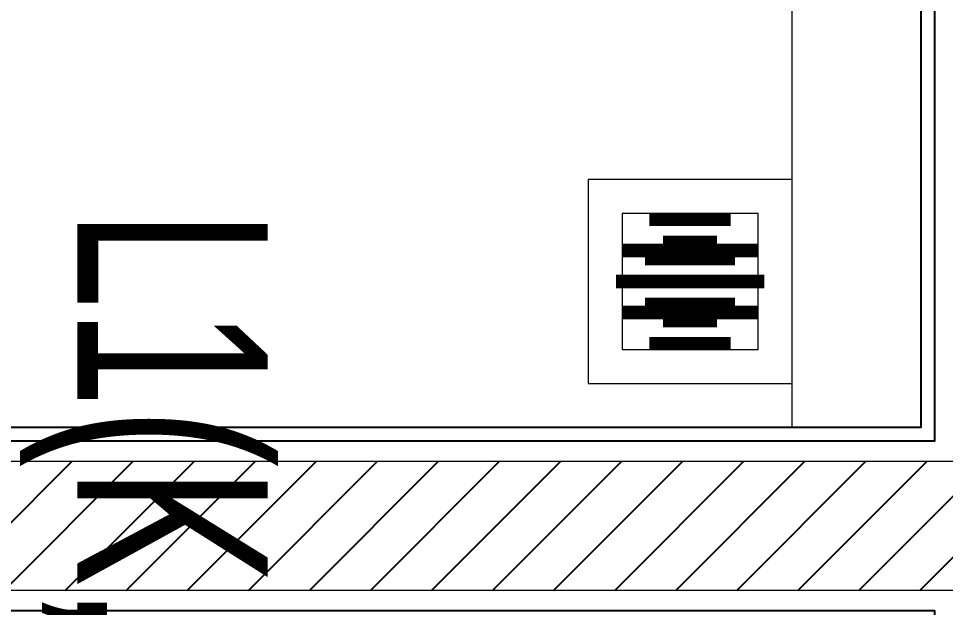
# Model space of a CAD drawing. Header units: millimetres. Extents: x -343543 to 400519, y -115663 to 104219.
# Drawn here: x -82960 to -82279, y 5473 to 5905 of the extents above; entities that cross this region are included whole.
import ezdxf

# ---------------------------------------------------------------- set-up
doc = ezdxf.new("R2010")
doc.units = ezdxf.units.MM
doc.layers.get('0').update_dxf_attribs({"color": 231, "lineweight": 0})
for name, color, linetype, lineweight in [('A-SYMBOLS', 10, 'Continuous', 13), ('SME-E-LTG-NOTE', 54, 'Continuous', 18), ('XREF MAT BANG TUONG XAY$0$01.Xref _MB T1$0$A-FURN', 8, 'Continuous', 5), ('XREF MAT BANG TUONG XAY$0$01.Xref _MB T1$0$A-FURN @ 50', 8, 'Continuous', 5), ('XREF MAT BANG TUONG XAY$0$01.Xref _MB T1$0$A-FURN @ 75', 8, 'Continuous', 5), ('XREF MAT BANG TUONG XAY$0$01.Xref _MB T1$0$A-TEXT', 8, 'Continuous', 25), ('XREF MAT BANG TUONG XAY$0$A-WALL-INT', 8, 'Continuous', 9)]:
    doc.layers.add(name, color=color, linetype=linetype, lineweight=lineweight)
for name, color, linetype in [('XREF MAT BANG TUONG XAY$0$A-FNSH', 8, 'Continuous'), ('XREF MAT BANG TUONG XAY$0$A-FURN', 8, 'Continuous'), ('XREF MAT BANG TUONG XAY$0$A-PATT', 8, 'Continuous')]:
    doc.layers.add(name, color=color, linetype=linetype)
doc.styles.add('SME-TEXT', font='sme.shx', dxfattribs={"width": 0.7})

# ---------------------------------------------------------------- blocks, each defined once
blk = doc.blocks.new('XREF MAT BANG TUONG XAY$0$01.Xref _MB T1$0$Drain')
at = {"color": 8}
blk.add_lwpolyline([(-1.2, -1.2), (1.2, -1.2), (1.2, 1.2), (-1.2, 1.2)], close=True, dxfattribs=at)
at = {"color": 8, "const_width": 0.16}
for points in [[(-0.365, 0.793), (-0.365, -0.793)], [(0, 0.873), (0, -0.873)], [(0.365, 0.793), (0.365, -0.793)], [(-0.731, 0.478), (-0.731, -0.478)], [(0.731, 0.478), (0.731, -0.478)]]:
    blk.add_lwpolyline(points, dxfattribs=at)
blk = doc.blocks.new('*U3468')
at = {"layer": 'XREF MAT BANG TUONG XAY$0$01.Xref _MB T1$0$A-FURN @ 50', "color": 8, "xscale": 41.66666666666719, "yscale": 41.66666666666719, "zscale": 41.66666666666719, "rotation": 90}
blk.add_blockref('XREF MAT BANG TUONG XAY$0$01.Xref _MB T1$0$Drain', (-405, 2712), dxfattribs=at)
at = {"layer": 'XREF MAT BANG TUONG XAY$0$01.Xref _MB T1$0$A-FURN @ 75', "color": 8, "xscale": 62.50000000000078, "yscale": 62.50000000000078, "zscale": 62.50000000000078, "rotation": 90}
blk.add_blockref('XREF MAT BANG TUONG XAY$0$01.Xref _MB T1$0$Drain', (-405, 2712), dxfattribs=at)
blk = doc.blocks.new('*U225')
at = {"layer": 'XREF MAT BANG TUONG XAY$0$A-PATT'}
h = blk.add_hatch(dxfattribs=at)
h.set_pattern_fill('ANSI31', color=8, scale=10)
h.set_pattern_definition([(45, (36641.79, -11178.564), (-22.45064, 22.45064), [])])
h.paths.add_polyline_path([(-38.7, 47.5), (1156.3, 47.5), (1156.3, -47.5), (-38.7, -47.5)])
at = {"layer": 'XREF MAT BANG TUONG XAY$0$A-WALL-INT', "color": 8}
blk.add_lwpolyline([(-38.7, 47.5), (1156.3, 47.5), (1156.3, -47.5), (-38.7, -47.5)], close=True, dxfattribs=at)
blk = doc.blocks.new('XREF MAT BANG TUONG XAY$0$01.Xref _MB T1$0$Phong tam')
at = {"layer": 'XREF MAT BANG TUONG XAY$0$01.Xref _MB T1$0$A-FURN', "color": 8, "elevation": 0}
blk.add_lwpolyline([(-330, 3585), (-235, 3585), (-235, 2605), (-330, 2605)], close=True, dxfattribs=at)
at = {"layer": 'XREF MAT BANG TUONG XAY$0$01.Xref _MB T1$0$A-FURN', "linetype": 'Continuous'}
blk.add_blockref('*U3468', (0, 0), dxfattribs=at)
at = {"layer": 'XREF MAT BANG TUONG XAY$0$A-FURN', "color": 8, "rotation": 180}
blk.add_blockref('*U225', (-248.7, 2532.5), dxfattribs=at)
blk = doc.blocks.new('01.Xref _MB T1')
at = {"layer": 'XREF MAT BANG TUONG XAY$0$01.Xref _MB T1$0$A-TEXT', "color": 8}
blk.add_blockref('XREF MAT BANG TUONG XAY$0$01.Xref _MB T1$0$Phong tam', (8605.00011, 2999.99999), dxfattribs=at)
at = {"layer": 'XREF MAT BANG TUONG XAY$0$A-FNSH', "color": 8}
for points in [[(6820.00011, 4134.99998), (6820.00011, 4479.99998), (8370.00011, 4480.00014), (8370.00011, 5459.99999), (7175.00045, 5459.99999), (7175.00045, 5604.99999), (8370.00011, 5604.99999), (8370.00011, 6584.99999), (7175.00011, 6584.99999), (7175.00011, 6729.99999), (8370.00011, 6729.99999), (8370.00011, 7709.99999), (7175.0007, 7709.99999), (7175.0007, 7854.99999), (8370.00011, 7854.99999), (8370.00011, 8834.99999), (7175.00074, 8834.99999), (7175.00074, 8979.99999), (8369.99998, 8980.00015), (8369.99087, 9964.99999), (7025.00011, 9964.99999), (7025.00011, 10224.99999), (8379.98706, 10224.99999)], [(6830.00011, 4144.99998), (6830.00011, 4469.99998), (8380.00011, 4470.00014), (8380.00011, 5469.99999), (7185.00045, 5469.99999), (7185.00045, 5594.99999), (8380.00011, 5594.99999), (8380.00011, 6594.99999), (7185.00011, 6594.99999), (7185.00011, 6719.99999), (8380.00011, 6719.99999), (8380.00011, 7719.99999), (7185.0007, 7719.99999), (7185.0007, 7844.99999), (8380.00011, 7844.99999), (8380.00011, 8844.99999), (7185.00074, 8844.99999), (7185.00074, 8969.99999), (8380.00007, 8970.00015), (8379.99078, 9974.99999), (7035.00011, 9974.99999), (7035.00011, 10214.99999), (8379.98522, 10214.99999)]]:
    blk.add_lwpolyline(points, dxfattribs=at)

msp = doc.modelspace()

# ---------------------------------------------------------------- block references
at = {"layer": 'A-SYMBOLS'}
msp.add_blockref('01.Xref _MB T1', (-90666.54, 0), dxfattribs=at)

# ---------------------------------------------------------------- next in the draw order: texts
at = {"layer": 'SME-E-LTG-NOTE', "style": 'SME-TEXT', "width": 0.7}
msp.add_text('L1(K,N)', height=140, rotation=270, dxfattribs=at).set_placement((-82917.17, 5764.99))

doc.saveas('drawing.dxf')
